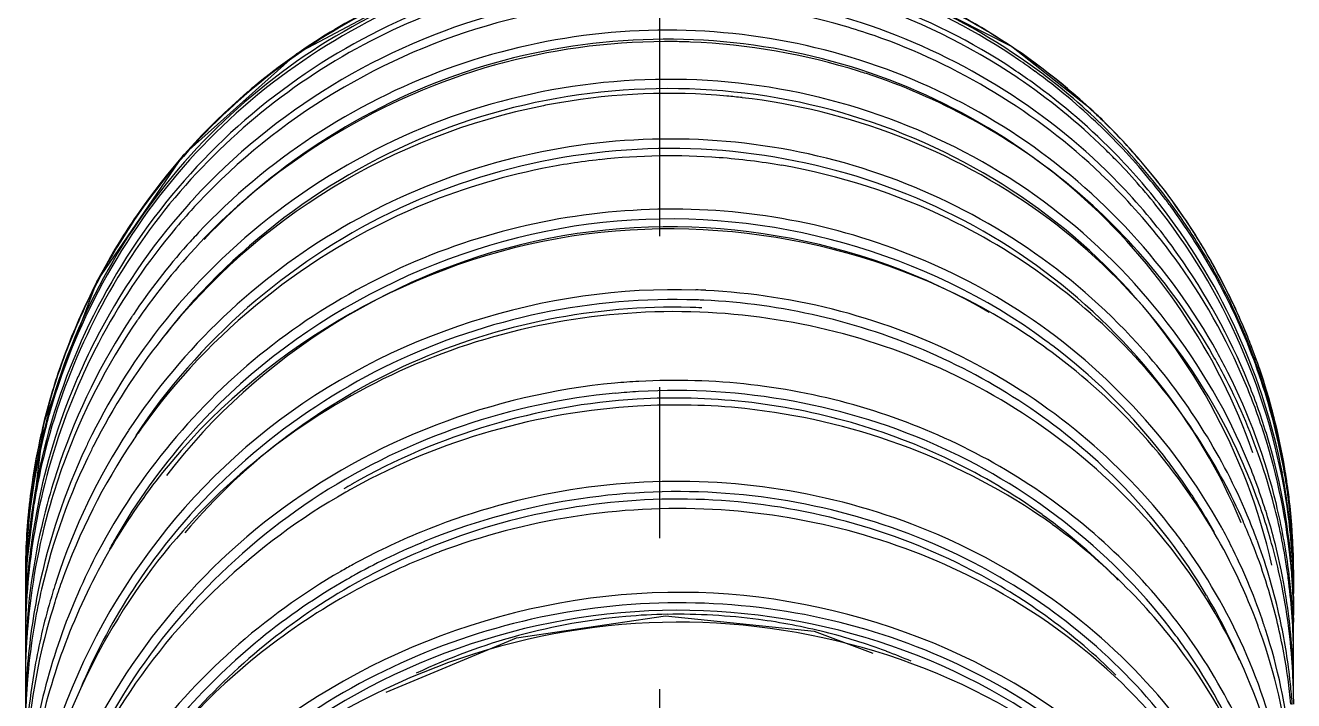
# Model space of a CAD drawing. Header units: millimetres. Extents: x 601 to 1195, y -13 to 407.
# Drawn here: x 716.41 to 727.08, y 376.93 to 382.61 of the extents above; entities that cross this region are included whole.
import ezdxf

# ---------------------------------------------------------------- set-up
doc = ezdxf.new("R2010")
doc.units = ezdxf.units.MM
doc.header["$LTSCALE"] = 0.1
doc.linetypes.add('CENTERX2', pattern=[101.6, 63.5, -12.7, 12.7, -12.7])
doc.layers.add('CENTER', color=1, linetype='CENTERX2')

msp = doc.modelspace()

# ---------------------------------------------------------------- linework, layer by layer
at = {"color": 7, "linetype": 'Continuous'}
for p, q in [((725.383, 381.9), (724.706, 382.435)), ((717.014, 380.459), (716.566, 379.264)), ((716.566, 379.264), (716.413, 378.003)), ((716.413, 378.003), (716.413, 377.995)), ((716.413, 378.003), (716.413, 377.995)), ((716.413, 377.984), (716.413, 377.922)), ((727.08, 377.966), (727.08, 377.998)), ((727.08, 377.851), (727.08, 377.945)), ((716.413, 377.89), (716.413, 377.765)), ((716.413, 377.712), (716.413, 377.524)), ((727.08, 377.653), (727.08, 377.809)), ((727.079, 377.375), (727.079, 377.593)), ((716.413, 377.447), (716.413, 377.198)), ((727.079, 377.01), (727.079, 377.29)), ((716.413, 377.103), (716.413, 376.792))]:
    msp.add_line(p, q, dxfattribs=at)
for points in [[(724.706, 382.435), (723.576, 383.008), (722.339, 383.299), (721.065, 383.288), (719.825, 382.974), (718.694, 382.372), (717.738, 381.516), (717.014, 380.459)], [(719.446, 377.005), (720.543, 377.462), (721.798, 377.646), (723.047, 377.517), (723.541, 377.333)]]:
    msp.add_lwpolyline(points, dxfattribs=at)
for centre, radius, start, end in [((721.765, 377.97), 5.365, 113.145, 129.5074), ((721.78, 377.75), 5.33, 56.0243, 71.9714), ((721.737, 377.981), 5.353, 58.8277, 61.4449), ((721.755, 378.005), 5.32, 58.8648, 60.3139), ((721.81, 377.521), 5.298, 70.8223, 73.6549), ((721.745, 377.988), 5.34, 53.5838, 58.8624), ((721.74, 377.99), 5.343, 47.0239, 58.8085), ((721.812, 377.054), 5.421, 89.2955, 104.6165), ((721.808, 377.073), 5.402, 87.8798, 89.2503), ((721.806, 377.09), 5.384, 72.4524, 87.8597), ((721.816, 377.047), 5.429, 104.6405, 105.583), ((721.788, 377.956), 5.285, 53.873, 55.7001), ((721.768, 377.96), 5.315, 46.2637, 54.6285), ((721.811, 377.122), 5.352, 71.7731, 72.4022), ((721.802, 377.846), 5.277, 54.3241, 56.3883), ((721.768, 377.931), 5.317, 46.2432, 53.8626), ((721.752, 377.997), 5.328, 47.0427, 53.5856), ((721.763, 377.979), 5.357, 129.5502, 130.564), ((721.793, 377.779), 5.298, 45.7395, 55.9734), ((721.783, 377.823), 5.307, 43.9711, 54.3063), ((721.765, 377.981), 5.357, 130.5952, 145.5572), ((721.825, 376.588), 5.451, 84.8593, 99.7006), ((721.825, 376.641), 5.398, 83.4328, 84.8062), ((721.819, 376.609), 5.428, 101.1309, 141.6662), ((721.825, 376.594), 5.445, 99.7103, 101.159), ((721.739, 377.99), 5.344, 46.2367, 47.0112), ((721.777, 378.025), 5.291, 46.2743, 47.0355), ((721.781, 378.03), 5.285, 46.021, 46.2742), ((721.74, 377.991), 5.343, 45.3596, 46.2368), ((721.799, 377.994), 5.269, 45.7807, 46.2501), ((721.768, 377.93), 5.318, 39.3582, 46.2456), ((721.78, 378.028), 5.287, 45.3878, 46.0209), ((721.769, 377.964), 5.311, 38.3242, 45.7704), ((721.749, 377.998), 5.33, 38.1801, 45.3782), ((721.751, 378.002), 5.327, 37.7856, 45.3619), ((721.826, 377.815), 5.249, 44.0707, 45.7176), ((721.841, 376.035), 5.48, 96.2624, 101.3984), ((721.838, 376.043), 5.471, 85.697, 96.2415), ((721.841, 376.085), 5.429, 80.0973, 85.6948), ((721.804, 377.794), 5.28, 37.9898, 44.0663), ((721.803, 377.842), 5.28, 37.464, 43.9706), ((721.844, 376.02), 5.495, 101.3975, 112.8433), ((721.846, 376.131), 5.384, 64.2665, 80.0723), ((721.83, 377.551), 5.262, 38.3672, 46.3949), ((721.832, 377.631), 5.254, 37.6893, 45.6953), ((721.799, 377.957), 5.276, 37.4948, 39.3515), ((721.757, 377.955), 5.326, 36.2979, 38.3266), ((721.737, 377.988), 5.345, 37.8978, 38.1826), ((721.737, 377.988), 5.346, 35.4945, 37.8978), ((721.775, 378.022), 5.296, 37.0174, 37.7748), ((721.805, 377.501), 5.399, 137.4356, 138.3611), ((721.804, 377.96), 5.271, 36.3633, 37.4939), ((721.746, 378), 5.333, 33.3496, 37.0141), ((721.803, 377.507), 5.394, 138.3878, 153.006), ((721.777, 377.452), 5.361, 137.7681, 140.5397), ((721.762, 377.465), 5.342, 136.8401, 137.7666), ((721.775, 377.94), 5.306, 29.529, 36.3565), ((721.761, 377.957), 5.322, 34.0354, 36.298), ((721.742, 377.992), 5.339, 33.4052, 35.4945), ((721.764, 377.985), 5.354, 145.5904, 148.3891), ((721.781, 377.97), 5.298, 29.1622, 34.0375), ((721.761, 378.004), 5.317, 29.2206, 33.4068), ((721.722, 377.985), 5.361, 31.5933, 33.3517), ((721.806, 377.429), 5.398, 140.5504, 152.2885), ((721.767, 377.205), 5.349, 136.7711, 138.2817), ((721.871, 377.585), 5.209, 36.2137, 38.355), ((721.831, 377.63), 5.255, 35.5511, 37.6893), ((721.758, 377.992), 5.345, 148.4097, 161.1996), ((721.797, 377.179), 5.389, 138.2907, 146.1496), ((721.801, 377.074), 5.396, 136.733, 145.2428), ((721.718, 377.982), 5.366, 26.2064, 31.5937), ((721.85, 377.572), 5.234, 22.876, 36.196), ((721.844, 377.642), 5.237, 22.1358, 35.5305), ((721.779, 378.015), 5.296, 28.7165, 29.2171), ((721.762, 377.937), 5.319, 12.6038, 29.4859), ((721.763, 377.962), 5.317, 20.4113, 29.1435), ((721.758, 378.003), 5.319, 25.2419, 28.7143), ((721.867, 374.896), 5.494, 87.1982, 88.0824), ((721.78, 377.973), 5.369, 154.0471, 156.7804), ((721.867, 374.88), 5.426, 87.3313, 87.9815), ((721.741, 377.994), 5.34, 25.2583, 26.2034), ((721.738, 377.994), 5.342, 22.7294, 25.2428), ((721.771, 378.008), 5.307, 21.9442, 25.2609), ((721.8, 377.177), 5.393, 146.1496, 146.4556), ((721.866, 374.881), 5.36, 87.4668, 88.537), ((721.76, 377.981), 5.348, 156.7778, 163.1286), ((721.793, 377.184), 5.383, 146.4798, 161.013), ((721.793, 377.084), 5.384, 145.5896, 160.0013), ((721.781, 376.768), 5.374, 142.123, 154.2179), ((721.756, 377.107), 5.341, 145.2584, 145.5642), ((721.954, 375.68), 5.201, 54.1926, 58.7047), ((721.731, 377.991), 5.35, 21.1291, 22.7297), ((721.8, 377.512), 5.389, 153.0394, 156.5431), ((721.785, 376.645), 5.379, 141.7385, 153.0599), ((721.946, 375.827), 5.136, 52.7494, 53.5247), ((721.812, 378.024), 5.263, 21.1076, 21.941), ((721.76, 377.456), 5.345, 152.308, 155.8196), ((721.987, 375.727), 5.143, 42.7902, 54.1834), ((721.992, 375.888), 5.06, 38.8072, 52.7537), ((721.954, 377.293), 5.123, 27.7181, 29.8405), ((721.903, 377.357), 5.18, 26.8108, 28.9254), ((721.73, 377.99), 5.351, 18.9491, 21.1291), ((721.815, 378.026), 5.259, 20.8066, 21.1073), ((721.77, 378.009), 5.307, 16.6858, 20.801), ((721.994, 376.51), 5.097, 22.9048, 40.5876), ((721.755, 377.959), 5.326, 18.45, 20.4126), ((721.783, 377.52), 5.371, 156.5557, 168.0505), ((721.8, 377.44), 5.388, 155.8355, 167.2432), ((721.772, 377.989), 5.36, 161.2208, 166.6475), ((721.925, 377.278), 5.156, 19.0618, 27.7078), ((721.914, 377.365), 5.167, 13.6526, 26.7859), ((721.735, 377.992), 5.346, 17.4206, 18.949), ((721.754, 377.963), 5.325, 4.0585, 18.4173), ((721.746, 377.986), 5.333, 163.139, 166.7486), ((721.88, 374.042), 5.584, 93.1455, 95.2248), ((721.88, 374.025), 5.515, 93.23, 95.2438), ((721.902, 377.597), 5.176, 17.8598, 22.8462), ((721.845, 377.645), 5.235, 17.1607, 22.1096), ((721.74, 377.994), 5.34, 16.752, 17.4204), ((721.75, 377.997), 5.33, 7.1853, 16.7419), ((721.733, 377.997), 5.346, 15.7462, 16.69), ((721.755, 377.925), 5.341, 163.1569, 166.116), ((721.711, 377.992), 5.369, 10.8618, 15.7439), ((721.79, 377.884), 5.378, 164.1832, 164.7458), ((721.794, 375.625), 5.342, 135.7811, 138.7534), ((721.791, 377.887), 5.378, 165.6374, 178.9713), ((721.782, 377.918), 5.37, 166.1169, 170.3859), ((721.763, 377.991), 5.35, 166.6492, 167.2908), ((721.763, 377.982), 5.35, 166.747, 167.1945), ((721.789, 377.885), 5.376, 164.7457, 165.6096), ((721.752, 376.279), 5.344, 146.7926, 161.8503), ((721.735, 376.145), 5.326, 144.7145, 146.0734), ((722.074, 375.811), 5.023, 30.2899, 42.7633), ((721.745, 377.995), 5.332, 167.2888, 171.7075), ((721.77, 377.981), 5.357, 167.1948, 169.0468), ((721.751, 376.136), 5.344, 146.0858, 160.3805), ((721.769, 376.775), 5.36, 154.2329, 154.7392), ((721.752, 375.663), 5.285, 138.7553, 150.0297), ((721.857, 377.583), 5.223, 5.2749, 17.8489), ((721.856, 377.651), 5.223, 4.534, 17.1359), ((721.771, 377.944), 5.309, 7.8362, 12.5552), ((721.79, 377.763), 5.376, 166.1463, 178.4976), ((721.796, 377.707), 5.383, 165.5875, 172.0002), ((721.777, 377.979), 5.364, 169.0469, 171.6656), ((721.748, 376.786), 5.336, 154.7539, 168.2263), ((721.761, 376.663), 5.35, 153.6152, 166.9532), ((721.723, 376.679), 5.309, 153.0869, 153.5932), ((722.056, 375.945), 4.974, 33.0743, 38.7546), ((721.716, 377.992), 5.364, 8.8182, 10.8624), ((721.783, 377.191), 5.371, 161.0477, 164.9625), ((721.728, 377.111), 5.314, 160.0334, 163.9701), ((722.011, 376.893), 5.07, 21.607, 24.1827), ((721.976, 376.996), 5.105, 20.3695, 22.2625), ((721.937, 377.282), 5.143, 14.6126, 19.0607), ((721.782, 377.918), 5.369, 170.3847, 178.1098), ((721.753, 375.51), 5.356, 141.403, 149.1766), ((722.059, 375.255), 4.998, 44.053, 44.7617), ((721.806, 377.85), 5.273, 8.541, 10.8869), ((721.73, 377.995), 5.35, 7.5252, 8.8179), ((721.756, 377.994), 5.343, 171.7189, 177.9711), ((721.768, 377.98), 5.356, 171.6645, 177.3707), ((721.83, 373.902), 5.504, 119.6345, 133.3996), ((721.852, 374.068), 5.403, 119.881, 120.7237), ((721.834, 373.895), 5.512, 118.8158, 119.6356), ((722.117, 375.31), 4.918, 30.6466, 44.0602), ((722.036, 376.903), 5.043, 20.1259, 21.606), ((721.981, 376.998), 5.099, 17.4995, 20.3697), ((721.799, 377.948), 5.281, 3.8297, 7.8361), ((721.74, 377.996), 5.34, 7.1887, 7.525), ((721.768, 377.449), 5.355, 167.2675, 176.6226), ((721.762, 377.198), 5.349, 164.9763, 176.4874), ((721.766, 377.102), 5.353, 163.9861, 175.4074), ((721.793, 377.52), 5.38, 168.0689, 173.3159), ((722.113, 375.982), 4.907, 28.7964, 33.0713), ((722.041, 376.905), 5.038, 18.7191, 20.125), ((721.969, 377.291), 5.11, 11.6596, 14.6111), ((721.91, 377.365), 5.17, 7.4628, 13.6353), ((721.817, 377.852), 5.262, 6.8413, 8.5408), ((721.734, 377.996), 5.346, 5.404, 7.1784), ((721.763, 377.999), 5.317, 4.4509, 7.1904), ((721.788, 377.709), 5.375, 171.9995, 176.7311), ((722.06, 374.261), 5.118, 54.2674, 55.5766), ((722.045, 374.443), 4.996, 52.8903, 54.2311), ((722.087, 376.556), 4.993, 20.2556, 22.8332), ((722.027, 376.9), 5.053, 15.9445, 18.7184), ((721.997, 377.003), 5.083, 15.0067, 17.4994), ((721.808, 377.808), 5.271, 0.9684, 7.3117), ((721.837, 377.854), 5.242, 3.8405, 6.8421), ((721.731, 377.996), 5.348, 3.3318, 5.4041), ((721.87, 373.164), 5.607, 112.3449, 118.8047), ((722.082, 374.291), 5.08, 46.0842, 54.2719), ((722.085, 374.496), 4.929, 44.4444, 52.8947), ((722.156, 375.354), 4.938, 35.4528, 37.4849), ((722.147, 376.016), 4.935, 28.5135, 28.777), ((722.142, 376.013), 4.94, 26.2869, 28.5131), ((722.074, 376.418), 5.007, 21.5617, 23.7742), ((721.764, 377.999), 5.316, 359.9843, 4.445), ((721.7, 375.712), 5.29, 151.418, 169.0291), ((721.697, 375.549), 5.288, 149.2257, 167.273), ((721.729, 375.679), 5.257, 150.0565, 151.2237), ((721.871, 373.145), 5.54, 112.2998, 118.8163), ((722.138, 375.851), 4.948, 20.2466, 30.2616), ((722.09, 376.424), 4.991, 13.7897, 21.564), ((722.105, 376.563), 4.974, 20.0023, 20.2539), ((722.081, 376.555), 4.999, 12.2876, 19.9947), ((722.016, 376.897), 5.064, 12.8504, 15.9444), ((722.024, 377.01), 5.055, 11.5316, 15.0076), ((721.969, 377.291), 5.11, 8.2694, 11.6556), ((721.759, 377.965), 5.32, 0.3378, 4.0344), ((721.8, 377.948), 5.28, 0.2936, 3.824), ((721.736, 377.996), 5.344, 0.7101, 3.332), ((721.778, 377.993), 5.364, 177.9682, 179.9888), ((721.734, 377.982), 5.321, 177.7494, 178.8639), ((721.742, 377.982), 5.33, 177.3754, 177.7496), ((721.779, 377.522), 5.366, 173.3168, 175.9457), ((721.877, 373.144), 5.48, 112.5436, 119.9492), ((721.882, 372.908), 5.637, 111.5569, 118.858), ((721.872, 373.154), 5.468, 112.2137, 112.5407), ((721.878, 372.917), 5.627, 110.6503, 111.5553), ((722.136, 376.011), 4.946, 18.4736, 26.2849), ((721.831, 377.855), 5.248, 359.9627, 3.8357), ((721.74, 377.92), 5.327, 178.1189, 179.3253), ((721.721, 377.982), 5.308, 178.8639, 179.9836), ((721.729, 374.988), 5.267, 143.5628, 147.3399), ((721.838, 373.225), 5.538, 118.8187, 120.0364), ((722.001, 373.476), 5.133, 61.9291, 64.0956), ((721.948, 377.371), 5.132, 6.6518, 7.4568), ((721.944, 377.594), 5.136, 3.6745, 5.2481), ((721.852, 377.652), 5.227, 2.6752, 4.5185), ((721.744, 377.996), 5.336, 0.2562, 0.7095), ((721.72, 377.982), 5.307, 179.9838, 180.3246), ((721.797, 377.889), 5.384, 178.9889, 179.9849), ((721.731, 377.92), 5.318, 179.3256, 179.6062), ((721.727, 377.92), 5.314, 179.6062, 179.9838), ((721.731, 377.92), 5.318, 179.9838, 180.2642), ((721.763, 377.71), 5.349, 176.734, 177.827), ((721.722, 376.293), 5.31, 161.8919, 163.8208), ((721.667, 376.17), 5.254, 160.4238, 162.3588), ((721.839, 373.206), 5.471, 118.8305, 119.8394), ((722.026, 376.899), 5.054, 4.3808, 12.8516), ((722.005, 377.007), 5.074, 3.4213, 11.5175), ((721.953, 377.289), 5.126, 7.575, 8.2708), ((721.941, 377.287), 5.138, 4.3051, 7.574), ((721.958, 377.372), 5.121, 6.1032, 6.6517), ((721.964, 377.595), 5.115, 3.3787, 3.6737), ((721.746, 377.996), 5.333, 0.0054, 0.2562), ((721.733, 377.968), 5.346, 359.9864, 0.3237), ((721.746, 377.999), 5.333, 359.6514, 359.9863), ((721.748, 377.996), 5.331, 359.6786, 0.0054), ((721.77, 377.965), 5.309, 0.0054, 0.3366), ((721.782, 377.948), 5.298, 359.9648, 0.2953), ((721.731, 377.968), 5.349, 359.5847, 359.9864), ((721.778, 377.948), 5.301, 359.4412, 359.9648), ((721.799, 377.764), 5.386, 178.5109, 179.9849), ((721.797, 377.889), 5.383, 179.9849, 180.6883), ((721.746, 377.711), 5.333, 178.1114, 179.3246), ((721.755, 377.711), 5.342, 177.8272, 178.1117), ((721.762, 377.523), 5.349, 175.9463, 177.3427), ((721.736, 376.792), 5.323, 168.2592, 175.5862), ((721.702, 376.679), 5.289, 166.975, 170.0771), ((721.668, 375.027), 5.195, 147.3394, 157.3008), ((721.726, 374.019), 5.348, 133.4531, 147.779), ((722.19, 375.358), 4.831, 23.3538, 30.5988), ((721.965, 377.373), 5.114, 5.8037, 6.1031), ((721.971, 377.374), 5.108, 5.4358, 5.8037), ((721.995, 377.376), 5.084, 3.3969, 5.4372), ((721.936, 377.594), 5.143, 0.7904, 3.3763), ((721.855, 377.652), 5.225, 1.7043, 2.6751), ((721.818, 377.808), 5.261, 0.6193, 0.9661), ((721.82, 377.808), 5.26, 0.2937, 0.6193), ((721.821, 377.808), 5.258, 0.0063, 0.2937), ((721.742, 377.711), 5.329, 179.3249, 179.6937), ((721.799, 377.764), 5.385, 179.9849, 180.3887), ((721.746, 377.711), 5.333, 179.6937, 179.9917), ((721.798, 377.764), 5.385, 180.3887, 180.6424), ((721.611, 377.708), 5.198, 179.958, 180.2051), ((721.751, 377.711), 5.338, 179.9918, 180.5125), ((721.741, 377.524), 5.328, 178.0148, 179.0615), ((721.749, 377.523), 5.336, 177.7143, 178.015), ((721.783, 377.448), 5.37, 177.0257, 178.2652), ((721.753, 377.523), 5.34, 177.343, 177.7143), ((721.781, 377.449), 5.368, 176.627, 177.0257), ((721.697, 376.162), 5.284, 162.3717, 173.1451), ((721.691, 376.302), 5.278, 163.8167, 170.0391), ((721.859, 377.652), 5.22, 0.2564, 1.7044), ((721.826, 377.808), 5.253, 358.7896, 0.0064), ((721.757, 377.711), 5.344, 180.5125, 181.0299), ((721.735, 377.524), 5.322, 179.0618, 179.9918), ((721.784, 377.448), 5.371, 178.2652, 179.1682), ((721.908, 372.519), 5.141, 91.0945, 94.9795), ((721.907, 372.562), 5.097, 82.4162, 91.0868), ((721.917, 372.636), 5.023, 75.914, 82.4179), ((722.138, 376.437), 4.941, 7.8705, 13.7758), ((722.089, 376.557), 4.991, 6.4218, 12.2875), ((721.935, 377.287), 5.144, 0.9698, 4.3053), ((722.005, 377.376), 5.075, 2.5026, 3.3951), ((721.864, 377.652), 5.216, 0.0063, 0.2562), ((721.908, 377.593), 5.172, 0.3802, 0.7925), ((721.865, 377.652), 5.214, 359.7291, 0.0063), ((721.901, 377.593), 5.179, 359.9962, 0.3802), ((721.783, 377.448), 5.37, 179.1682, 179.4829), ((721.742, 377.524), 5.329, 179.9917, 180.2892), ((721.564, 377.52), 5.151, 179.9578, 180.359), ((721.783, 377.448), 5.37, 179.4829, 179.7265), ((721.765, 377.199), 5.352, 176.504, 177.0667), ((721.735, 377.106), 5.322, 175.4209, 176.0387), ((721.702, 376.679), 5.289, 170.0825, 174.3871), ((721.946, 372.758), 4.898, 69.5899, 75.9043), ((722.209, 375.88), 4.87, 19.634, 20.2186), ((722.194, 375.876), 4.886, 6.4731, 19.618), ((722.158, 376.019), 4.923, 17.8838, 18.4667), ((722.186, 376.028), 4.894, 6.1565, 17.8766), ((721.97, 377.375), 5.109, 359.9945, 2.5008), ((721.883, 377.593), 5.197, 358.4415, 359.5132), ((721.894, 377.593), 5.185, 359.5134, 359.9962), ((721.782, 377.448), 5.369, 179.7265, 180.0137), ((721.78, 377.448), 5.367, 180.0136, 181.5057), ((721.768, 377.199), 5.354, 177.3566, 180.0135), ((721.715, 377.107), 5.302, 176.3807, 178.9305), ((721.766, 377.199), 5.353, 177.0667, 177.3564), ((721.73, 377.106), 5.317, 176.0388, 176.3817), ((722.212, 374.606), 4.826, 34.6351, 36.5367), ((721.963, 372.805), 4.847, 66.9168, 69.5806), ((722.287, 374.657), 4.736, 22.808, 34.6443), ((722.067, 376.903), 5.012, 3.9215, 4.3681), ((721.995, 377.007), 5.085, 2.701, 3.4226), ((721.945, 377.287), 5.134, 358.5445, 0.0387), ((721.939, 377.287), 5.14, 0.5427, 0.9694), ((721.945, 377.375), 5.134, 359.56, 359.9962), ((721.94, 377.287), 5.139, 0.0386, 0.5427), ((721.708, 377.107), 5.295, 178.9319, 179.6168), ((721.764, 377.199), 5.351, 180.0137, 180.7374), ((721.708, 376.795), 5.295, 175.5929, 176.2868), ((721.718, 376.677), 5.305, 174.3855, 175.1007), ((721.671, 376.306), 5.258, 170.0518, 174.7418), ((722.076, 376.904), 5.004, 2.9059, 3.9216), ((721.996, 377.007), 5.083, 0.4254, 2.7011), ((721.715, 377.107), 5.302, 179.6168, 180.0435), ((721.722, 377.107), 5.309, 180.0436, 180.9606), ((721.69, 376.796), 5.277, 176.7209, 178.5088), ((721.723, 376.677), 5.31, 175.4178, 177.2347), ((721.702, 376.795), 5.289, 176.2869, 176.7215), ((721.72, 376.677), 5.307, 175.1006, 175.4176), ((722.12, 376.435), 4.959, 5.4113, 7.8683), ((722.12, 376.56), 4.959, 4.4544, 6.4174), ((722.074, 376.904), 5.005, 1.608, 2.9054), ((721.731, 377.107), 5.318, 180.9606, 181.852), ((722.062, 376.904), 5.018, 0.8007, 1.6082), ((722, 377.007), 5.079, 0.0388, 0.4251), ((722.001, 377.007), 5.078, 359.7523, 0.0388), ((721.739, 377.006), 5.34, 359.3375, 359.6714), ((722.054, 376.903), 5.026, 0.0129, 0.8007), ((721.725, 376.677), 5.312, 177.2346, 178.7879), ((722.134, 376.562), 4.946, 3.9305, 4.4537)]:
    msp.add_arc(centre, radius, start, end, dxfattribs=at)
for points, knots in [([(724.39, 382.627), (723.763, 382.984), (722.344, 383.445), (720.129, 383.23), (718.179, 382.155), (717.269, 380.972), (716.952, 380.322)], [0, 0, 0, 0, 0.249832, 0.499764, 0.74981, 1, 1, 1, 1]), ([(724.766, 382.322), (724.078, 382.792), (722.448, 383.411), (719.868, 383.113), (717.699, 381.68), (716.844, 380.155), (716.616, 379.35)], [0, 0, 0, 0, 0.249444, 0.499314, 0.749559, 1, 1, 1, 1]), ([(724.845, 382.293), (724.165, 382.776), (722.546, 383.425), (719.961, 383.177), (717.766, 381.782), (716.885, 380.273), (716.643, 379.472)], [0, 0, 0, 0, 0.24952, 0.499403, 0.749589, 1, 1, 1, 1]), ([(724.724, 382.241), (724.021, 382.708), (722.36, 383.31), (719.752, 382.955), (717.591, 381.445), (716.773, 379.873), (716.57, 379.05)], [0, 0, 0, 0, 0.249201, 0.499108, 0.749482, 1, 1, 1, 1]), ([(723.429, 382.818), (722.742, 383.042), (721.255, 383.206), (719.123, 382.546), (717.422, 381.097), (716.763, 379.75), (716.582, 379.047)], [0, 0, 0, 0, 0.24938, 0.499351, 0.749644, 1, 1, 1, 1]), ([(723.372, 382.656), (722.421, 382.951), (720.306, 382.995), (718.504, 381.888), (717.828, 381.153)], [0, 0, 0, 0, 0.499219, 1, 1, 1, 1]), ([(723.301, 382.605), (722.366, 382.88), (720.3, 382.905), (718.535, 381.832), (717.866, 381.119)], [0, 0, 0, 0, 0.499225, 1, 1, 1, 1]), ([(726.437, 379.862), (726.039, 380.581), (724.873, 381.849), (722.458, 382.731), (719.892, 382.434), (718.441, 381.476), (717.869, 380.869)], [0, 0, 0, 0, 0.247659, 0.497242, 0.748365, 1, 1, 1, 1]), ([(726.736, 379.017), (726.449, 379.849), (725.407, 381.395), (722.911, 382.617), (720.122, 382.471), (718.53, 381.465), (717.916, 380.811)], [0, 0, 0, 0, 0.247395, 0.496795, 0.748057, 1, 1, 1, 1]), ([(726.7, 378.93), (726.358, 379.767), (725.182, 381.291), (722.519, 382.358), (719.657, 381.978), (718.108, 380.797), (717.539, 380.067)], [0, 0, 0, 0, 0.246558, 0.496107, 0.747886, 1, 1, 1, 1]), ([(726.398, 379.842), (726.083, 380.391), (725.238, 381.385), (724.091, 382.007), (723.486, 382.206)], [0, 0, 0, 0, 0.498384, 1, 1, 1, 1]), ([(726.896, 378.072), (726.689, 379.01), (725.688, 380.813), (722.97, 382.242), (719.887, 382.026), (718.199, 380.793), (717.593, 380.016)], [0, 0, 0, 0, 0.246191, 0.495473, 0.747462, 1, 1, 1, 1]), ([(726.636, 378.97), (726.273, 379.779), (725.087, 381.236), (723.334, 381.901), (722.442, 382.003)], [0, 0, 0, 0, 0.496802, 1, 1, 1, 1]), ([(725.864, 379.826), (725.336, 380.442), (723.951, 381.439), (721.434, 381.833), (718.985, 381.083), (717.734, 379.897), (717.281, 379.206)], [0, 0, 0, 0, 0.246811, 0.496975, 0.748752, 1, 1, 1, 1]), ([(726.639, 378.427), (726.286, 379.279), (725.055, 380.823), (722.285, 381.815), (719.37, 381.275), (717.863, 379.954), (717.342, 379.163)], [0, 0, 0, 0, 0.24553, 0.495268, 0.747746, 1, 1, 1, 1]), ([(724.757, 380.22), (724.142, 380.615), (722.72, 381.152), (720.452, 381.042), (718.402, 380.051), (717.408, 378.89), (717.055, 378.243)], [0, 0, 0, 0, 0.247919, 0.498724, 0.75007, 1, 1, 1, 1]), ([(724.656, 380.124), (723.564, 380.788), (720.789, 381.309), (718.369, 379.857), (717.567, 378.851)], [0, 0, 0, 0, 0.498231, 1, 1, 1, 1]), ([(724.519, 380.197), (723.441, 380.833), (720.71, 381.304), (718.364, 379.829), (717.601, 378.826)], [0, 0, 0, 0, 0.498304, 1, 1, 1, 1]), ([(724.999, 379.957), (723.995, 380.7), (721.334, 381.45), (718.846, 380.255), (717.966, 379.35)], [0, 0, 0, 0, 0.497271, 1, 1, 1, 1]), ([(722.051, 380.386), (720.79, 380.428), (718.171, 379.611), (716.731, 377.256), (716.501, 376.032)], [0, 0, 0, 0, 0.503261, 1, 1, 1, 1]), ([(726.074, 378.359), (725.619, 378.952), (724.411, 379.952), (722.898, 380.345), (722.135, 380.382)], [0, 0, 0, 0, 0.494721, 1, 1, 1, 1]), ([(722.058, 380.302), (721.188, 380.333), (719.41, 379.97), (718.006, 378.814), (717.491, 378.116)], [0, 0, 0, 0, 0.50113, 1, 1, 1, 1]), ([(725.608, 378.774), (725.157, 379.229), (724.061, 379.975), (722.77, 380.269), (722.12, 380.3)], [0, 0, 0, 0, 0.495574, 1, 1, 1, 1]), ([(722.085, 380.2), (721.278, 380.231), (719.632, 379.935), (718.271, 378.961), (717.737, 378.359)], [0, 0, 0, 0, 0.500866, 1, 1, 1, 1]), ([(722.003, 380.24), (721.207, 380.26), (719.588, 379.942), (718.266, 378.951), (717.754, 378.344)], [0, 0, 0, 0, 0.500849, 1, 1, 1, 1]), ([(726.049, 378.214), (725.587, 378.803), (724.367, 379.791), (722.849, 380.17), (722.085, 380.2)], [0, 0, 0, 0, 0.494487, 1, 1, 1, 1]), ([(726.991, 375.63), (726.877, 376.209), (726.415, 377.344), (725.145, 378.682), (723.459, 379.51), (722.198, 379.652), (721.573, 379.617)], [0, 0, 0, 0, 0.242713, 0.489949, 0.742759, 1, 1, 1, 1]), ([(721.371, 379.603), (720.35, 379.509), (718.331, 378.747), (717.043, 377.002), (716.706, 376.05)], [0, 0, 0, 0, 0.503786, 1, 1, 1, 1]), ([(726.09, 377.479), (725.589, 378.155), (724.188, 379.271), (722.433, 379.581), (721.569, 379.532)], [0, 0, 0, 0, 0.492865, 1, 1, 1, 1]), ([(721.376, 379.518), (720.505, 379.438), (718.784, 378.857), (717.533, 377.533), (717.114, 376.776)], [0, 0, 0, 0, 0.502829, 1, 1, 1, 1]), ([(724.965, 378.497), (724.483, 378.844), (723.378, 379.374), (722.161, 379.503), (721.557, 379.468)], [0, 0, 0, 0, 0.495663, 1, 1, 1, 1]), ([(724.953, 378.482), (724.225, 378.981), (723.047, 379.402), (721.861, 379.427), (721.56, 379.409)], [0, 0, 0, 0, 0.745397, 1, 1, 1, 1]), ([(724.488, 378.136), (723.777, 378.515), (722.151, 378.954), (720.495, 378.662), (719.738, 378.35)], [0, 0, 0, 0, 0.496134, 1, 1, 1, 1]), ([(724.45, 378.06), (723.749, 378.434), (722.146, 378.865), (720.514, 378.577), (719.768, 378.271)], [0, 0, 0, 0, 0.496095, 1, 1, 1, 1]), ([(724.244, 378.094), (723.568, 378.422), (722.047, 378.788), (720.51, 378.505), (719.805, 378.217)], [0, 0, 0, 0, 0.496457, 1, 1, 1, 1]), ([(724.405, 377.954), (723.725, 378.301), (722.187, 378.704), (720.619, 378.456), (719.894, 378.183)], [0, 0, 0, 0, 0.496152, 1, 1, 1, 1]), ([(726.643, 375.897), (726.533, 376.132), (726.011, 377.041), (725.182, 377.765), (724.488, 378.136)], [0, 0, 0, 0, 0.247413, 1, 1, 1, 1]), ([(726.453, 376.103), (726.116, 376.717), (725.461, 377.449), (724.662, 377.947), (724.45, 378.06)], [0, 0, 0, 0, 0.744599, 1, 1, 1, 1]), ([(719.066, 378.02), (718.419, 377.646), (717.274, 376.633), (716.652, 375.231), (716.509, 374.511)], [0, 0, 0, 0, 0.504463, 1, 1, 1, 1]), ([(719.116, 377.952), (718.608, 377.66), (717.685, 376.914), (717.057, 375.904), (716.841, 375.369)], [0, 0, 0, 0, 0.503581, 1, 1, 1, 1]), ([(727.018, 375.289), (726.895, 376.035), (726.468, 377.014), (725.792, 377.771), (725.606, 377.951)], [0, 0, 0, 0, 0.745349, 1, 1, 1, 1]), ([(725.622, 376.411), (724.666, 377.314), (721.909, 378.366), (719.165, 377.328), (718.156, 376.435)], [0, 0, 0, 0, 0.493852, 1, 1, 1, 1]), ([(725.093, 376.662), (724.134, 377.377), (721.609, 378.116), (719.178, 377.136), (718.263, 376.332)], [0, 0, 0, 0, 0.495415, 1, 1, 1, 1]), ([(726.713, 374.664), (726.438, 375.372), (725.478, 376.685), (723.285, 377.77), (720.787, 377.828), (719.232, 377.15), (718.575, 376.665)], [0, 0, 0, 0, 0.238418, 0.48711, 0.743301, 1, 1, 1, 1]), ([(725.06, 376.625), (724.094, 377.3), (721.616, 377.988), (719.223, 377.069), (718.298, 376.308)], [0, 0, 0, 0, 0.495639, 1, 1, 1, 1])]:
    msp.add_open_spline(points, degree=3, knots=knots, dxfattribs=at)
for points in [[(725.502, 381.391), (724.911, 381.968), (724.161, 382.412), (723.372, 382.656)], [(725.459, 381.362), (724.92, 381.876), (724.254, 382.281), (723.551, 382.525)], [(720.357, 382.276), (719.425, 382.016), (718.535, 381.478), (717.871, 380.773)], [(719.71, 381.084), (718.796, 380.699), (717.961, 380.032), (717.388, 379.222)], [(727.036, 378.479), (726.918, 379.398), (726.536, 380.314), (725.965, 381.044)], [(726.985, 378.846), (726.832, 379.638), (726.484, 380.413), (725.994, 381.054)], [(725.833, 379.728), (725.378, 380.247), (724.805, 380.68), (724.184, 380.98)], [(726.472, 378.391), (726.069, 379.124), (725.46, 379.768), (724.757, 380.22)], [(726.657, 378.437), (726.451, 378.904), (726.169, 379.344), (725.833, 379.728)], [(721.557, 379.468), (720.725, 379.418), (719.883, 379.168), (719.16, 378.753)], [(721.56, 379.409), (720.735, 379.361), (719.901, 379.123), (719.177, 378.725)], [(717.737, 378.359), (717.152, 377.701), (716.723, 376.869), (716.533, 376.009)], [(726.958, 376.318), (726.8, 377.001), (726.481, 377.663), (726.049, 378.214)], [(726.993, 376.323), (726.862, 376.998), (726.577, 377.658), (726.178, 378.218)], [(725.574, 377.138), (725.226, 377.462), (724.828, 377.738), (724.405, 377.954)], [(725.585, 377.147), (725.242, 377.487), (724.843, 377.778), (724.417, 378.006)], [(719.141, 377.892), (718.608, 377.585), (718.121, 377.18), (717.725, 376.709)], [(719.161, 377.845), (718.627, 377.551), (718.135, 377.163), (717.728, 376.709)], [(721.462, 377.64), (720.856, 377.588), (720.251, 377.424), (719.701, 377.163)], [(726.37, 376.18), (726.148, 376.531), (725.878, 376.855), (725.574, 377.138)]]:
    msp.add_open_spline(points, degree=3, dxfattribs=at)
at = {"layer": 'CENTER'}
msp.add_line((721.746, 387.189), (721.746, 82.203), dxfattribs=at)

doc.saveas('drawing.dxf')
